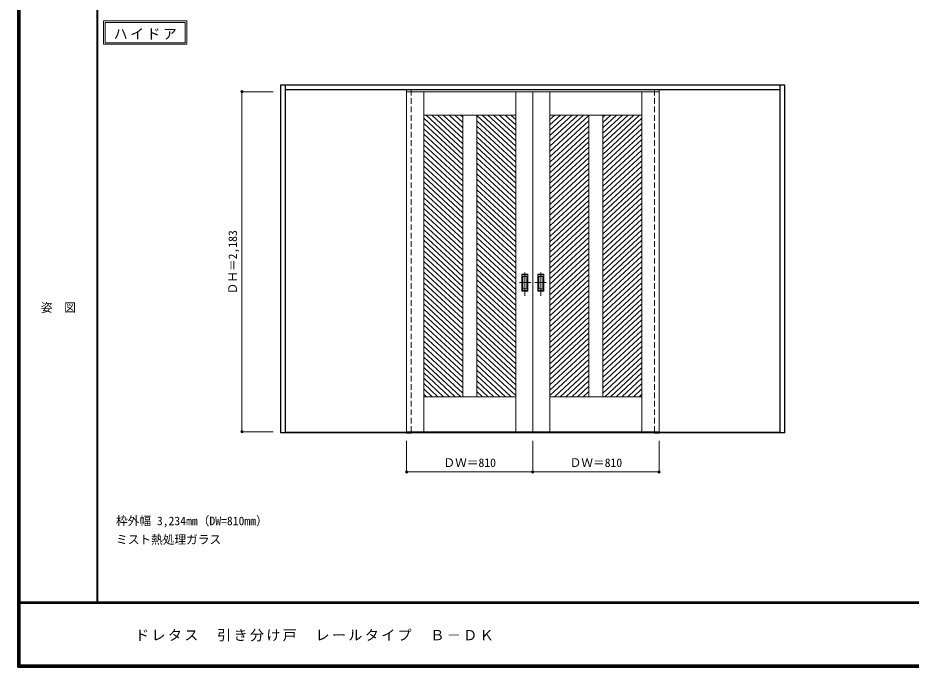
# Model space of a CAD drawing. Units: millimetres, scale not verified. Extents: x -6000 to 5700, y -4307 to 4175.
# Drawn here: x -6000 to -267, y -4205 to -36 of the extents above; entities that cross this region are included whole.
import ezdxf
from ezdxf.enums import TextEntityAlignment as Align

# ---------------------------------------------------------------- set-up
doc = ezdxf.new("R2010")
doc.units = ezdxf.units.MM
doc.header["$LTSCALE"] = 30
doc.header["$PDMODE"] = 32
doc.header["$PDSIZE"] = 15
doc.linetypes.add('CHAIN1', pattern=[8, 5, -1, 1, -1])
doc.linetypes.add('DASHED1', pattern=[1.8, 1.2, -0.6])
for name, color, linetype, lineweight in [('0-2_扉', 7, 'Continuous', 18), ('0-4_枠', 3, 'Continuous', 25), ('0-6_引手', 7, 'Continuous', 18), ('0-A_文字', 7, 'Continuous', 18), ('0-B_寸法', 7, 'Continuous', 9), ('0-C_ハッチ', 4, 'Continuous', 9), ('F-1_枠', 6, 'Continuous', 40), ('F-A_文字', 7, 'Continuous', 18)]:
    doc.layers.add(name, color=color, linetype=linetype, lineweight=lineweight)
doc.styles.add('ＭＳ ゴシック', font='')
doc.styles.get('ＭＳ ゴシック').set_extended_font_data('MS Gothic')

msp = doc.modelspace()

# ---------------------------------------------------------------- linework, layer by layer
at = {"layer": '0-2_扉'}
for p, q in [((-3395, -510.25), (-3395, -2693.25)), ((-2805, -510.25), (-2805, -2693.25)), ((-2695, -510.25), (-2695, -2693.25)), ((-2695, -510.25), (-2695, -2693.25)), ((-2585, -510.25), (-2585, -2693.25)), ((-1995, -510.25), (-1995, -2693.25)), ((-2805, -660.25), (-3395, -660.25)), ((-3145, -660.25), (-3145, -2468.25)), ((-3055, -660.25), (-3055, -2468.25)), ((-2585, -660.25), (-1995, -660.25)), ((-2335, -660.25), (-2335, -2468.25)), ((-2245, -660.25), (-2245, -2468.25)), ((-2805, -2468.25), (-3395, -2468.25)), ((-2585, -2468.25), (-1995, -2468.25)), ((-2695, -2693.25), (-3505, -2693.25)), ((-2695, -2693.25), (-1885, -2693.25))]:
    msp.add_line(p, q, dxfattribs=at)
for points in [[(-2695, -510.25), (-3505, -510.25), (-3505, -2693.25)], [(-2695, -510.25), (-1885, -510.25), (-1885, -2693.25)]]:
    msp.add_lwpolyline(points, dxfattribs=at)
at = {"layer": '0-4_枠'}
for p, q in [((-4312, -2701.25), (-4312, -466.25)), ((-4312, -466.25), (-1078, -466.25)), ((-4282, -2701.25), (-4282, -466.25)), ((-4282, -496.25), (-1108, -496.25)), ((-1108, -2701.25), (-1108, -466.25)), ((-1078, -2701.25), (-1078, -466.25)), ((-3505, -2693.75), (-3505, -2701.25)), ((-3475, -2693.25), (-3475, -2701.25)), ((-1915, -2693.25), (-1915, -2701.25)), ((-1885, -2693.25), (-1885, -2701.25)), ((-4282, -2701.25), (-4312, -2701.25)), ((-1108, -2698.25), (-4282, -2698.25)), ((-1108, -2701.25), (-4282, -2701.25)), ((-3505, -2701.25), (-3475, -2701.25)), ((-1915, -2701.25), (-1885, -2701.25)), ((-1078, -2701.25), (-1108, -2701.25))]:
    msp.add_line(p, q, dxfattribs=at)
at = {"layer": '0-4_枠', "color": 4, "linetype": 'DASHED1', "lineweight": 9}
for p, q in [((-3505, -2693.75), (-3505, -496.25)), ((-3475, -2693.75), (-3475, -496.25)), ((-1915, -2693.75), (-1915, -496.25)), ((-1885, -2693.75), (-1885, -496.25))]:
    msp.add_line(p, q, dxfattribs=at)
at = {"layer": '0-6_引手', "linetype": 'CHAIN1'}
for p, q in [((-2746, -1820.98), (-2746, -1650.13)), ((-2644, -1820.98), (-2644, -1650.13)), ((-2707.93, -1735.75), (-2780.44, -1735.75)), ((-2682.07, -1735.75), (-2609.56, -1735.75))]:
    msp.add_line(p, q, dxfattribs=at)
at = {"layer": '0-6_引手'}
for p, q in [((-2727, -1680.75), (-2765, -1680.75)), ((-2765, -1790.75), (-2765, -1680.75)), ((-2733.5, -1696.75), (-2758.5, -1696.75)), ((-2758.5, -1774.75), (-2758.5, -1696.75)), ((-2733.5, -1774.75), (-2733.5, -1696.75)), ((-2727, -1790.75), (-2727, -1680.75)), ((-2663, -1680.75), (-2625, -1680.75)), ((-2663, -1790.75), (-2663, -1680.75)), ((-2656.5, -1696.75), (-2631.5, -1696.75)), ((-2656.5, -1774.75), (-2656.5, -1696.75)), ((-2631.5, -1774.75), (-2631.5, -1696.75)), ((-2625, -1790.75), (-2625, -1680.75)), ((-2733.5, -1774.75), (-2758.5, -1774.75)), ((-2656.5, -1774.75), (-2631.5, -1774.75)), ((-2727, -1790.75), (-2765, -1790.75)), ((-2663, -1790.75), (-2625, -1790.75))]:
    msp.add_line(p, q, dxfattribs=at)
at = {"layer": '0-6_引手', "linetype": 'DASHED1'}
for p, q in [((-2762, -1786.75), (-2762, -1684.75)), ((-2628, -1786.75), (-2628, -1684.75)), ((-2730, -1786.75), (-2762, -1786.75)), ((-2660, -1786.75), (-2628, -1786.75))]:
    msp.add_line(p, q, dxfattribs=at)
for points in [[(-2730, -1786.75), (-2730, -1684.75), (-2762, -1684.75)], [(-2660, -1786.75), (-2660, -1684.75), (-2628, -1684.75)]]:
    msp.add_lwpolyline(points, dxfattribs=at)
at = {"layer": '0-A_文字'}
for p, q in [((-5450, -55.5), (-5450, -205.5)), ((-5440, -65.5), (-4925.67, -65.5)), ((-4925.67, -65.5), (-4925.67, -195.5)), ((-5450, -205.5), (-4915.67, -205.5))]:
    msp.add_line(p, q, dxfattribs=at)
for points in [[(-5450, -55.5), (-4915.67, -55.5), (-4915.67, -205.5)], [(-5440, -65.5), (-5440, -195.5), (-4925.67, -195.5)]]:
    msp.add_lwpolyline(points, dxfattribs=at)
at = {"layer": '0-B_寸法', "color": 4}
for p, q in [((-4562, -510.25), (-4362, -510.25)), ((-4562, -510.25), (-4562, -2693.25)), ((-4562, -2693.25), (-4362, -2693.25)), ((-3505, -2951.25), (-3505, -2751.25)), ((-2695, -2951.25), (-2695, -2751.25)), ((-1885, -2951.25), (-1885, -2751.25)), ((-3505, -2951.25), (-1885, -2951.25))]:
    msp.add_line(p, q, dxfattribs=at)
at = {"layer": '0-B_寸法'}
for p in [(-4562, -510.25), (-4562, -2693.25), (-3505, -2951.25), (-2695, -2951.25), (-1885, -2951.25)]:
    msp.add_point(p, dxfattribs=at)
at = {"layer": '0-C_ハッチ'}
for p, q in [((-3395, -680.52), (-3145, -912)), ((-3380.1, -660.25), (-3145, -877.93)), ((-3343.3, -660.25), (-3145, -843.86)), ((-3306.5, -660.25), (-3145, -809.79)), ((-3269.71, -660.25), (-3145, -775.72)), ((-3232.91, -660.25), (-3145, -741.65)), ((-3196.11, -660.25), (-3145, -707.58)), ((-3159.32, -660.25), (-3145, -673.5)), ((-3057.13, -660.25), (-2805, -893.7)), ((-3020.33, -660.25), (-2805, -859.63)), ((-2983.53, -660.25), (-2805, -825.56)), ((-2946.74, -660.25), (-2805, -791.49)), ((-2909.94, -660.25), (-2805, -757.42)), ((-2873.14, -660.25), (-2805, -723.35)), ((-2836.35, -660.25), (-2805, -689.28)), ((-2516.86, -660.25), (-2585, -723.35)), ((-2480.06, -660.25), (-2585, -757.42)), ((-2443.26, -660.25), (-2585, -791.49)), ((-2406.47, -660.25), (-2585, -825.56)), ((-2553.65, -660.25), (-2585, -689.28)), ((-2369.67, -660.25), (-2585, -859.63)), ((-2332.87, -660.25), (-2585, -893.7)), ((-2230.69, -660.25), (-2245, -673.5)), ((-2193.89, -660.25), (-2245, -707.58)), ((-2157.09, -660.25), (-2245, -741.65)), ((-2120.3, -660.25), (-2245, -775.72)), ((-2083.5, -660.25), (-2245, -809.79)), ((-2046.7, -660.25), (-2245, -843.86)), ((-2009.91, -660.25), (-2245, -877.93)), ((-1995, -680.52), (-2245, -912)), ((-3395, -714.59), (-3145, -946.07)), ((-3055, -696.29), (-2805, -927.77)), ((-3055, -730.36), (-2805, -961.84)), ((-2335, -696.29), (-2585, -927.77)), ((-2335, -730.36), (-2585, -961.84)), ((-1995, -714.59), (-2245, -946.07)), ((-3395, -748.66), (-3145, -980.14)), ((-3395, -782.73), (-3145, -1014.21)), ((-3055, -764.43), (-2805, -995.91)), ((-3055, -798.5), (-2805, -1029.99)), ((-2335, -764.43), (-2585, -995.91)), ((-2335, -798.5), (-2585, -1029.99)), ((-1995, -748.66), (-2245, -980.14)), ((-1995, -782.73), (-2245, -1014.21)), ((-3395, -816.8), (-3145, -1048.29)), ((-3395, -850.88), (-3145, -1082.36)), ((-3055, -832.58), (-2805, -1064.06)), ((-2335, -832.58), (-2585, -1064.06)), ((-1995, -816.8), (-2245, -1048.29)), ((-1995, -850.88), (-2245, -1082.36)), ((-3395, -884.95), (-3145, -1116.43)), ((-3055, -866.65), (-2805, -1098.13)), ((-3055, -900.72), (-2805, -1132.2)), ((-2335, -866.65), (-2585, -1098.13)), ((-2335, -900.72), (-2585, -1132.2)), ((-1995, -884.95), (-2245, -1116.43)), ((-3395, -919.02), (-3145, -1150.5)), ((-3395, -953.09), (-3145, -1184.57)), ((-3055, -934.79), (-2805, -1166.27)), ((-3055, -968.86), (-2805, -1200.34)), ((-2335, -934.79), (-2585, -1166.27)), ((-2335, -968.86), (-2585, -1200.34)), ((-1995, -919.02), (-2245, -1150.5)), ((-1995, -953.09), (-2245, -1184.57)), ((-3395, -987.16), (-3145, -1218.64)), ((-3395, -1021.23), (-3145, -1252.71)), ((-3055, -1002.93), (-2805, -1234.41)), ((-2335, -1002.93), (-2585, -1234.41)), ((-1995, -987.16), (-2245, -1218.64)), ((-1995, -1021.23), (-2245, -1252.71)), ((-3395, -1055.3), (-3145, -1286.78)), ((-3055, -1037), (-2805, -1268.48)), ((-3055, -1071.07), (-2805, -1302.55)), ((-2335, -1037), (-2585, -1268.48)), ((-2335, -1071.07), (-2585, -1302.55)), ((-1995, -1055.3), (-2245, -1286.78)), ((-3395, -1089.37), (-3145, -1320.85)), ((-3395, -1123.44), (-3145, -1354.93)), ((-3055, -1105.14), (-2805, -1336.63)), ((-3055, -1139.21), (-2805, -1370.7)), ((-2335, -1105.14), (-2585, -1336.63)), ((-2335, -1139.21), (-2585, -1370.7)), ((-1995, -1089.37), (-2245, -1320.85)), ((-1995, -1123.44), (-2245, -1354.93)), ((-3395, -1157.52), (-3145, -1389)), ((-3395, -1191.59), (-3145, -1423.07)), ((-3055, -1173.29), (-2805, -1404.77)), ((-2335, -1173.29), (-2585, -1404.77)), ((-1995, -1157.52), (-2245, -1389)), ((-1995, -1191.59), (-2245, -1423.07)), ((-3395, -1225.66), (-3145, -1457.14)), ((-3395, -1259.73), (-3145, -1491.21)), ((-3055, -1207.36), (-2805, -1438.84)), ((-3055, -1241.43), (-2805, -1472.91)), ((-2335, -1207.36), (-2585, -1438.84)), ((-2335, -1241.43), (-2585, -1472.91)), ((-1995, -1225.66), (-2245, -1457.14)), ((-1995, -1259.73), (-2245, -1491.21)), ((-3395, -1293.8), (-3145, -1525.28)), ((-3055, -1275.5), (-2805, -1506.98)), ((-3055, -1309.57), (-2805, -1541.05)), ((-2335, -1275.5), (-2585, -1506.98)), ((-2335, -1309.57), (-2585, -1541.05)), ((-1995, -1293.8), (-2245, -1525.28)), ((-3395, -1327.87), (-3145, -1559.35)), ((-3395, -1361.94), (-3145, -1593.42)), ((-3055, -1343.64), (-2805, -1575.12)), ((-2335, -1343.64), (-2585, -1575.12)), ((-1995, -1327.87), (-2245, -1559.35)), ((-1995, -1361.94), (-2245, -1593.42)), ((-3395, -1396.01), (-3145, -1627.49)), ((-3395, -1430.08), (-3145, -1661.56)), ((-3055, -1377.71), (-2805, -1609.19)), ((-3055, -1411.78), (-2805, -1643.26)), ((-2335, -1377.71), (-2585, -1609.19)), ((-2335, -1411.78), (-2585, -1643.26)), ((-1995, -1396.01), (-2245, -1627.49)), ((-1995, -1430.08), (-2245, -1661.56)), ((-3395, -1464.15), (-3145, -1695.64)), ((-3055, -1445.85), (-2805, -1677.34)), ((-3055, -1479.93), (-2805, -1711.41)), ((-2335, -1445.85), (-2585, -1677.34)), ((-2335, -1479.93), (-2585, -1711.41)), ((-1995, -1464.15), (-2245, -1695.64)), ((-3395, -1498.23), (-3145, -1729.71)), ((-3395, -1532.3), (-3145, -1763.78)), ((-3055, -1514), (-2805, -1745.48)), ((-2335, -1514), (-2585, -1745.48)), ((-1995, -1498.23), (-2245, -1729.71)), ((-1995, -1532.3), (-2245, -1763.78)), ((-3395, -1566.37), (-3145, -1797.85)), ((-3395, -1600.44), (-3145, -1831.92)), ((-3055, -1548.07), (-2805, -1779.55)), ((-3055, -1582.14), (-2805, -1813.62)), ((-2335, -1548.07), (-2585, -1779.55)), ((-2335, -1582.14), (-2585, -1813.62)), ((-1995, -1566.37), (-2245, -1797.85)), ((-1995, -1600.44), (-2245, -1831.92)), ((-3395, -1634.51), (-3145, -1865.99)), ((-3055, -1616.21), (-2805, -1847.69)), ((-3055, -1650.28), (-2805, -1881.76)), ((-2335, -1616.21), (-2585, -1847.69)), ((-2335, -1650.28), (-2585, -1881.76)), ((-1995, -1634.51), (-2245, -1865.99)), ((-3395, -1668.58), (-3145, -1900.06)), ((-3395, -1702.65), (-3145, -1934.13)), ((-3055, -1684.35), (-2805, -1915.83)), ((-3055, -1718.42), (-2805, -1949.9)), ((-2335, -1684.35), (-2585, -1915.83)), ((-2335, -1718.42), (-2585, -1949.9)), ((-1995, -1668.58), (-2245, -1900.06)), ((-1995, -1702.65), (-2245, -1934.13)), ((-3395, -1736.72), (-3145, -1968.2)), ((-3395, -1770.79), (-3145, -2002.28)), ((-3055, -1752.49), (-2805, -1983.98)), ((-2335, -1752.49), (-2585, -1983.98)), ((-1995, -1736.72), (-2245, -1968.2)), ((-1995, -1770.79), (-2245, -2002.28)), ((-3395, -1804.87), (-3145, -2036.35)), ((-3055, -1786.56), (-2805, -2018.05)), ((-3055, -1820.64), (-2805, -2052.12)), ((-2335, -1786.56), (-2585, -2018.05)), ((-2335, -1820.64), (-2585, -2052.12)), ((-1995, -1804.87), (-2245, -2036.35)), ((-3395, -1838.94), (-3145, -2070.42)), ((-3395, -1873.01), (-3145, -2104.49)), ((-3055, -1854.71), (-2805, -2086.19)), ((-3055, -1888.78), (-2805, -2120.26)), ((-2335, -1854.71), (-2585, -2086.19)), ((-2335, -1888.78), (-2585, -2120.26)), ((-1995, -1838.94), (-2245, -2070.42)), ((-1995, -1873.01), (-2245, -2104.49)), ((-3395, -1907.08), (-3145, -2138.56)), ((-3395, -1941.15), (-3145, -2172.63)), ((-3055, -1922.85), (-2805, -2154.33)), ((-2335, -1922.85), (-2585, -2154.33)), ((-1995, -1907.08), (-2245, -2138.56)), ((-1995, -1941.15), (-2245, -2172.63)), ((-3395, -1975.22), (-3145, -2206.7)), ((-3055, -1956.92), (-2805, -2188.4)), ((-3055, -1990.99), (-2805, -2222.47)), ((-2335, -1956.92), (-2585, -2188.4)), ((-2335, -1990.99), (-2585, -2222.47)), ((-1995, -1975.22), (-2245, -2206.7)), ((-3395, -2009.29), (-3145, -2240.77)), ((-3395, -2043.36), (-3145, -2274.84)), ((-3055, -2025.06), (-2805, -2256.54)), ((-3055, -2059.13), (-2805, -2290.61)), ((-2335, -2025.06), (-2585, -2256.54)), ((-2335, -2059.13), (-2585, -2290.61)), ((-1995, -2009.29), (-2245, -2240.77)), ((-1995, -2043.36), (-2245, -2274.84)), ((-3395, -2077.43), (-3145, -2308.92)), ((-3395, -2111.5), (-3145, -2342.99)), ((-3055, -2093.2), (-2805, -2324.69)), ((-2335, -2093.2), (-2585, -2324.69)), ((-1995, -2077.43), (-2245, -2308.92)), ((-1995, -2111.5), (-2245, -2342.99)), ((-3395, -2145.58), (-3145, -2377.06)), ((-3055, -2127.28), (-2805, -2358.76)), ((-3055, -2161.35), (-2805, -2392.83)), ((-2335, -2127.28), (-2585, -2358.76)), ((-2335, -2161.35), (-2585, -2392.83)), ((-1995, -2145.58), (-2245, -2377.06)), ((-3395, -2179.65), (-3145, -2411.13)), ((-3395, -2213.72), (-3145, -2445.2)), ((-3055, -2195.42), (-2805, -2426.9)), ((-3055, -2229.49), (-2805, -2460.97)), ((-2335, -2195.42), (-2585, -2426.9)), ((-2335, -2229.49), (-2585, -2460.97)), ((-1995, -2179.65), (-2245, -2411.13)), ((-1995, -2213.72), (-2245, -2445.2)), ((-3395, -2247.79), (-3156.9, -2468.25)), ((-3395, -2281.86), (-3193.7, -2468.25)), ((-3055, -2263.56), (-2833.93, -2468.25)), ((-2335, -2263.56), (-2556.07, -2468.25)), ((-1995, -2247.79), (-2233.1, -2468.25)), ((-1995, -2281.86), (-2196.3, -2468.25)), ((-3395, -2315.93), (-3230.5, -2468.25)), ((-3395, -2350), (-3267.29, -2468.25)), ((-3055, -2297.63), (-2870.73, -2468.25)), ((-3055, -2331.7), (-2907.53, -2468.25)), ((-2335, -2297.63), (-2519.27, -2468.25)), ((-2335, -2331.7), (-2482.47, -2468.25)), ((-1995, -2315.93), (-2159.5, -2468.25)), ((-1995, -2350), (-2122.71, -2468.25)), ((-3395, -2384.07), (-3304.09, -2468.25)), ((-3055, -2365.77), (-2944.32, -2468.25)), ((-3055, -2399.84), (-2981.12, -2468.25)), ((-2335, -2365.77), (-2445.68, -2468.25)), ((-2335, -2399.84), (-2408.88, -2468.25)), ((-1995, -2384.07), (-2085.91, -2468.25)), ((-3395, -2418.14), (-3340.89, -2468.25)), ((-3395, -2452.22), (-3377.68, -2468.25)), ((-3055, -2433.92), (-3017.92, -2468.25)), ((-2335, -2433.92), (-2372.08, -2468.25)), ((-1995, -2418.14), (-2049.11, -2468.25)), ((-1995, -2452.22), (-2012.32, -2468.25))]:
    msp.add_line(p, q, dxfattribs=at)
at = {"layer": 'F-1_枠'}
for p, q in [((-6000, 4175), (-6000, -4205)), ((-5995, 4175), (-5995, -4205)), ((-5990, 4175), (-5990, -4205)), ((-5490, 4175), (-5490, -3790)), ((5700, -3790), (-6000, -3790)), ((5700, -3795), (-6000, -3795)), ((5700, -4195), (-6000, -4195)), ((5700, -4200), (-6000, -4200)), ((5700, -4205), (-6000, -4205))]:
    msp.add_line(p, q, dxfattribs=at)

# ---------------------------------------------------------------- texts
at = {"layer": '0-A_文字', "style": 'ＭＳ ゴシック'}
for s, p in [('枠外幅 3,234mm（DW=810mm）', (-5370, -3310)), ('ミスト熱処理ガラス', (-5370, -3430))]:
    msp.add_text(s, height=54.99, dxfattribs=at).set_placement(p, align=Align.BOTTOM_LEFT)
at = {"layer": '0-A_文字', "insert": (-5385.34, -175.5), "char_height": 65.98, "attachment_point": 7, "style": 'ＭＳ ゴシック'}
msp.add_mtext('\\T1.17;ハイドア', dxfattribs=at)
at = {"layer": '0-B_寸法', "style": 'ＭＳ ゴシック'}
msp.add_text('ＤＨ＝2,183', height=54.99, rotation=90, dxfattribs=at).set_placement((-4577, -1811.25), align=Align.BOTTOM_LEFT)
for p in [(-3268.75, -2936.25), (-2458.75, -2936.25)]:
    msp.add_text('ＤＷ＝810', height=54.99, dxfattribs=at).set_placement(p, align=Align.BOTTOM_LEFT)
at = {"layer": 'F-A_文字', "style": 'ＭＳ ゴシック'}
msp.add_text('姿\u3000図', height=54.99, dxfattribs=at).set_placement((-5852.5, -1940.25), align=Align.BOTTOM_LEFT)
at = {"layer": 'F-A_文字', "insert": (-5247.55, -4040), "char_height": 65.98, "attachment_point": 7, "style": 'ＭＳ ゴシック'}
msp.add_mtext('\\T1.17;ドレタス\u3000引き分け戸\u3000レールタイプ\u3000Ｂ－ＤＫ', dxfattribs=at)

doc.saveas('drawing.dxf')
